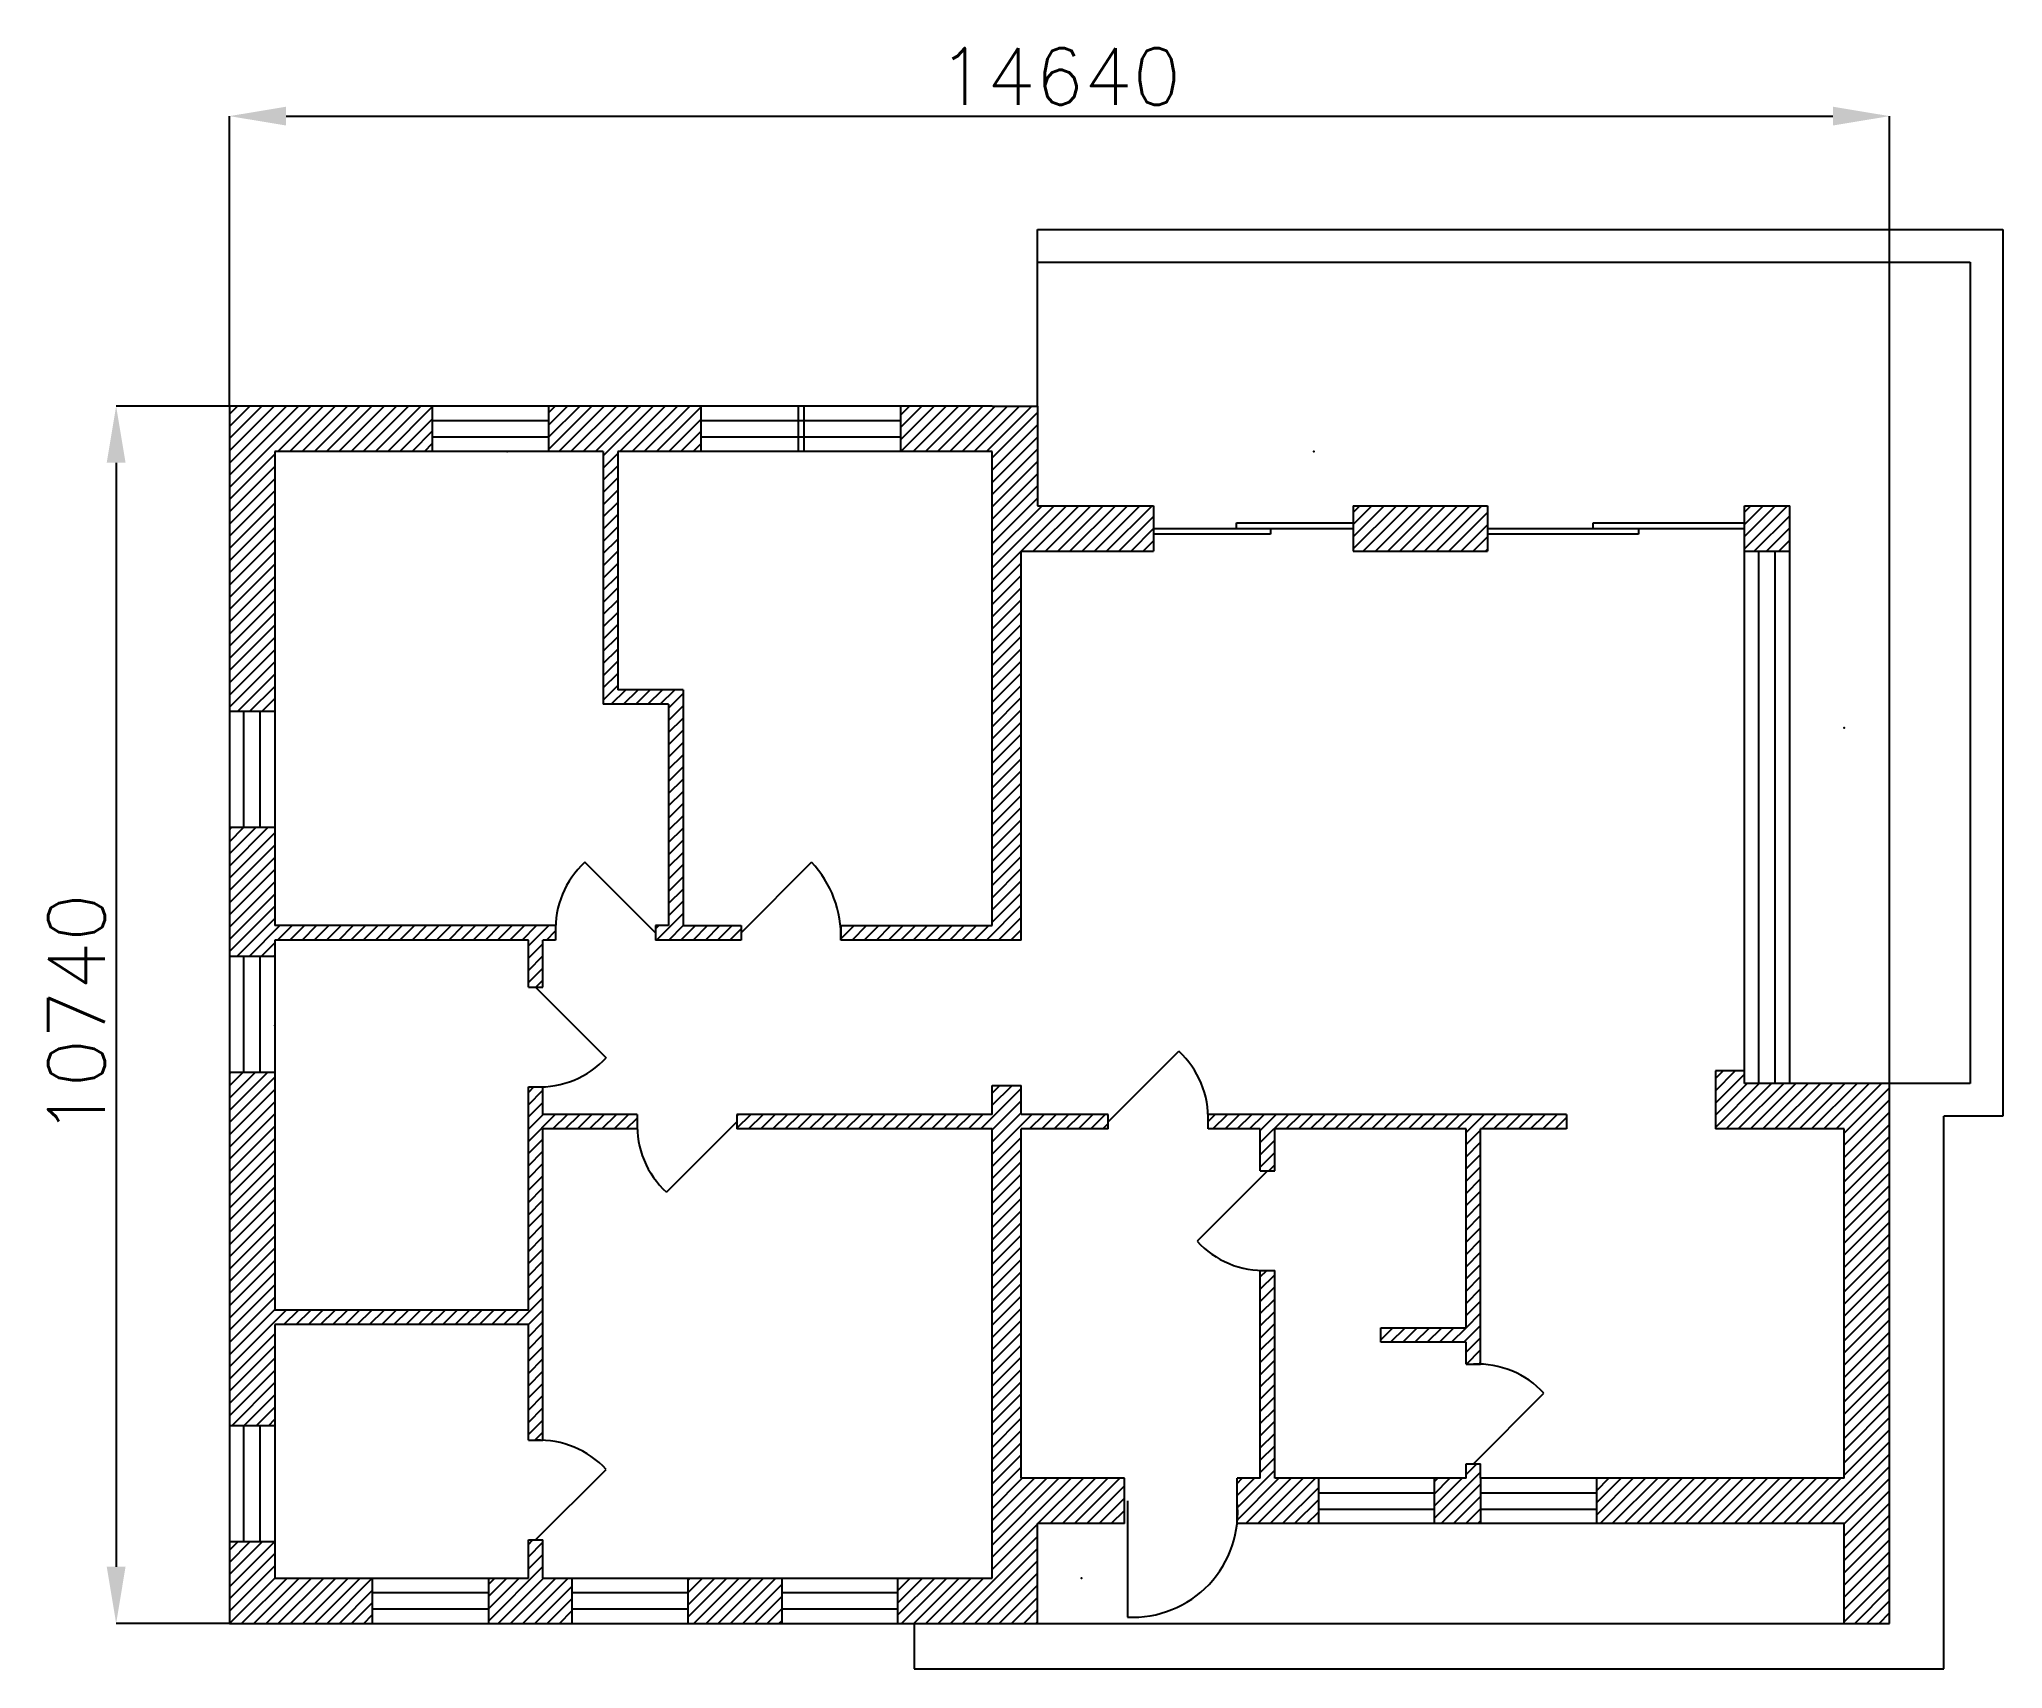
# Model space of a CAD drawing. Header units: millimetres. Extents: x -1677 to 15638, y -400 to 13976.
import ezdxf

# ---------------------------------------------------------------- set-up
doc = ezdxf.new("R2010")
doc.units = ezdxf.units.MM
doc.styles.get("Standard").update_dxf_attribs({"font": 'simplex.shx'})
doc.dimstyles.new('ISO-25', dxfattribs={"dimtxt": 2.5, "dimasz": 2.5, "dimexe": 1.25, "dimexo": 0.625, "dimtad": 1, "dimtxsty": 'Standard', "dimcen": 2.5, "dimadec": 0, "dimazin": 0, "dimtfac": 1, "dimtmove": 0, "dimatfit": 3, "dimfxl": 1, "dimarcsym": 0})

# ---------------------------------------------------------------- blocks, each defined once
blk = doc.blocks.new('*D4')
at = {"color": 0, "lineweight": -2, "transparency": 16777216}
for p, q in [((-1, 10740), (-1000, 10740)), ((-999, 10240), (-999, 500)), ((-1, 0), (-1000, 0))]:
    blk.add_line(p, q, dxfattribs=at)
at = {"color": 0, "transparency": 16777216}
for points in [[(-1082, 10240), (-916, 10240), (-999, 10740)], [(-1082, 500), (-916, 500), (-999, 0)]]:
    blk.add_solid(points, dxfattribs=at)
at = {"layer": 'Defpoints', "color": 0, "transparency": 16777216}
for p in [(0, 10740), (-999, 0), (0, 0)]:
    blk.add_point(p, dxfattribs=at)
at = {"color": 0, "transparency": 16777216, "insert": (-1349, 5370), "char_height": 500, "attachment_point": 5, "rotation": 90}
blk.add_mtext('10740', dxfattribs=at)
blk = doc.blocks.new('*D5')
at = {"color": 0, "lineweight": -2, "transparency": 16777216}
for p, q in [((0, 10741), (0, 13299)), ((500, 13298), (14140, 13298)), ((14640, 4763), (14640, 13299))]:
    blk.add_line(p, q, dxfattribs=at)
at = {"color": 0, "transparency": 16777216}
for points in [[(500, 13381), (500, 13215), (0, 13298)], [(14140, 13381), (14140, 13215), (14640, 13298)]]:
    blk.add_solid(points, dxfattribs=at)
at = {"layer": 'Defpoints', "color": 0, "transparency": 16777216}
for p in [(14640, 13298), (0, 10740), (14640, 4762)]:
    blk.add_point(p, dxfattribs=at)
at = {"color": 0, "transparency": 16777216, "insert": (7320, 13648), "char_height": 500, "attachment_point": 5}
blk.add_mtext('14640', dxfattribs=at)

msp = doc.modelspace()

# ---------------------------------------------------------------- hatches: boundary and pattern name
h = msp.add_hatch()
h.set_pattern_fill('ANSI31', color=256, scale=24)
h.paths.add_polyline_path([(400, 10340), (1792, 10340), (1792, 10740), (0, 10740), (0, 8045), (400, 8045)])
h.paths.add_polyline_path([(4160, 10340), (4160, 10740), (2816, 10740), (2816, 10340), (3296, 10340), (3296, 8109), (3872, 8109), (3872, 6157), (3756, 6157), (3756, 6029), (4512, 6029), (4512, 6157), (4000, 6157), (4000, 8237), (3424, 8237), (3424, 10340)])
h.paths.add_polyline_path([(7126, 9860), (7126, 10740), (6726, 10740), (5920, 10740), (5920, 10340), (6726, 10340), (6726, 6157), (5392, 6157), (5392, 6029), (6982, 6029), (6982, 9460), (8150, 9460), (8150, 9860)])
h.paths.add_polyline_path([(11094, 9460), (11094, 9860), (9910, 9860), (9910, 9460)])
h.paths.add_polyline_path([(13760, 9460), (13760, 9860), (13360, 9860), (13360, 9460)])
h.paths.add_polyline_path([(14240, 4362), (14240, 1280), (12058, 1280), (12058, 880), (14240, 880), (14240, 0), (14640, 0), (14640, 4762), (13760, 4762), (13360, 4762), (13360, 4874), (13104, 4874), (13104, 4362)])
h.paths.add_polyline_path([(11034, 1280), (11034, 1408), (10906, 1408), (10906, 1280), (10627, 1280), (10627, 880), (11034, 880)])
h.paths.add_polyline_path([(10906, 2608), (10154, 2608), (10154, 2480), (10906, 2480), (10906, 2288), (11034, 2288), (11034, 4362), (11792, 4362), (11792, 4490), (8630, 4490), (8630, 4362), (9091, 4362), (9091, 3994), (9219, 3994), (9219, 4362), (10906, 4362)])
h.paths.add_polyline_path([(9603, 880), (9603, 1280), (9219, 1280), (9219, 3114), (9091, 3114), (9091, 1280), (8886, 1280), (8886, 880)])
h.paths.add_polyline_path([(6982, 1280), (6982, 4362), (7750, 4362), (7750, 4490), (6982, 4490), (6982, 4746), (6726, 4746), (6726, 4490), (4476, 4490), (4476, 4362), (6726, 4362), (6726, 400), (5894, 400), (5894, 0), (7126, 0), (7126, 880), (7894, 880), (7894, 1280)])
h.paths.add_polyline_path([(4870, 400), (4044, 400), (4044, 0), (4870, 0)])
h.paths.add_polyline_path([(3020, 0), (3020, 400), (2764, 400), (2764, 736), (2636, 736), (2636, 400), (2284, 400), (2284, 0)])
h.paths.add_polyline_path([(400, 400), (400, 720), (0, 720), (0, 0), (1260, 0), (1260, 400)])
h.paths.add_polyline_path([(0, 1744), (400, 1744), (400, 2636), (2636, 2636), (2636, 1616), (2764, 1616), (2764, 4362), (3596, 4362), (3596, 4490), (2764, 4490), (2764, 4733), (2636, 4733), (2636, 2764), (400, 2764), (400, 4861), (0, 4861)])
h = msp.add_hatch()
h.set_pattern_fill('ANSI31', color=256, scale=24)
h.paths.add_polyline_path([(400, 7021), (0, 7021), (0, 5885), (400, 5885), (400, 6029), (2636, 6029), (2636, 5613), (2764, 5613), (2764, 6029), (2876, 6029), (2876, 6157), (400, 6157)])

# ---------------------------------------------------------------- linework, layer by layer
for p, q in [((7126, 10740), (7126, 12298)), ((7126, 12298), (15638, 12298)), ((15638, 12298), (15638, 4474)), ((7126, 12010), (15350, 12010)), ((15350, 12010), (15350, 4762)), ((6726, 10740), (0, 10740)), ((0, 10740), (0, 0)), ((1792, 10340), (1792, 10740)), ((2816, 10340), (2816, 10740)), ((2816, 10340), (2816, 10740)), ((4160, 10340), (4160, 10740)), ((5015, 10740), (5015, 10340)), ((5065, 10740), (5065, 10340)), ((5065, 10740), (5065, 10340)), ((5920, 10340), (5920, 10740)), ((6726, 10740), (7126, 10740)), ((7126, 10740), (7126, 9860)), ((1792, 10612), (2816, 10612)), ((4160, 10612), (5920, 10612)), ((1792, 10468), (2816, 10468)), ((4160, 10468), (5920, 10468)), ((400, 10340), (400, 6157)), ((3296, 10340), (400, 10340)), ((3296, 10340), (3296, 8109)), ((6726, 10340), (3424, 10340)), ((3424, 10340), (3424, 8237)), ((6726, 6157), (6726, 10340)), ((7126, 9860), (8150, 9860)), ((8150, 9860), (8150, 9460)), ((8880, 9710), (9910, 9710)), ((8880, 9660), (8880, 9710)), ((9910, 9860), (9910, 9460)), ((9910, 9860), (11094, 9860)), ((11094, 9860), (11094, 9460)), ((12027, 9710), (13360, 9710)), ((12027, 9660), (12027, 9710)), ((13360, 4874), (13360, 9860)), ((13360, 9860), (13760, 9860)), ((13760, 4762), (13760, 9860)), ((8150, 9660), (9910, 9660)), ((9180, 9610), (8150, 9610)), ((9180, 9660), (9180, 9610)), ((11094, 9660), (13360, 9660)), ((12427, 9610), (11094, 9610)), ((12427, 9660), (12427, 9610)), ((6982, 6029), (6982, 9460)), ((6982, 9460), (8150, 9460)), ((9910, 9460), (11094, 9460)), ((13360, 9460), (13760, 9460)), ((13488, 4762), (13488, 9460)), ((13632, 4762), (13632, 9460)), ((4000, 8237), (3424, 8237)), ((4000, 8237), (4000, 6157)), ((400, 8045), (0, 8045)), ((128, 7021), (128, 8045)), ((272, 7021), (272, 8045)), ((3872, 8109), (3296, 8109)), ((3872, 8109), (3872, 6157)), ((400, 7021), (0, 7021)), ((3756, 6093), (3133.746, 6715.254)), ((4512, 6093), (5134.254, 6715.254)), ((2876, 6157), (400, 6157)), ((2876, 6157), (2876, 6029)), ((3756, 6157), (3756, 6029)), ((3872, 6157), (3756, 6157)), ((4000, 6157), (4512, 6157)), ((4512, 6157), (4512, 6029)), ((5392, 6157), (5392, 6029)), ((5392, 6157), (6726, 6157)), ((2636, 6029), (400, 6029)), ((2636, 5613), (2636, 6029)), ((2876, 6029), (2764, 6029)), ((2764, 5613), (2764, 6029)), ((4512, 6029), (3756, 6029)), ((6982, 6029), (5392, 6029)), ((400, 5885), (0, 5885)), ((128, 4861), (128, 5885)), ((272, 4861), (272, 5885)), ((2636, 5613), (2764, 5613)), ((2700, 5613), (3322.254, 4990.746)), ((7750, 4426), (8372.254, 5048.254)), ((400, 4861), (0, 4861)), ((13360, 4874), (13104, 4874)), ((13104, 4874), (13104, 4362)), ((13360, 4762), (13360, 4874)), ((2636, 2764), (2636, 4733)), ((2636, 4733), (2764, 4733)), ((2764, 4490), (2764, 4733)), ((6726, 4746), (6982, 4746)), ((6726, 4490), (6726, 4746)), ((6982, 4490), (6982, 4746)), ((13760, 4762), (13360, 4762)), ((14640, 4762), (13760, 4762)), ((14640, 4362), (14640, 4762)), ((15350, 4762), (14640, 4762)), ((14640, 0), (14640, 4762)), ((3596, 4490), (2764, 4490)), ((3596, 4362), (2764, 4362)), ((2764, 1616), (2764, 4362)), ((3596, 4490), (3596, 4362)), ((4476, 4426), (3853.746, 3803.746)), ((6726, 4490), (4476, 4490)), ((4476, 4490), (4476, 4362)), ((6726, 4362), (4476, 4362)), ((6726, 400), (6726, 4362)), ((7750, 4490), (6982, 4490)), ((6982, 1280), (6982, 4362)), ((7750, 4362), (6982, 4362)), ((7750, 4362), (7750, 4490)), ((11792, 4490), (8630, 4490)), ((8630, 4362), (8630, 4490)), ((9091, 4362), (8630, 4362)), ((9091, 3994), (9091, 4362)), ((10906, 4362), (9219, 4362)), ((9219, 3994), (9219, 4362)), ((10906, 2608), (10906, 4362)), ((11792, 4362), (11034, 4362)), ((11034, 2288), (11034, 4362)), ((11792, 4490), (11792, 4362)), ((14240, 4362), (13104, 4362)), ((15638, 4474), (15120, 4474)), ((15120, -400), (15120, 4474)), ((9155, 3994), (8532.746, 3371.746)), ((9091, 3994), (9219, 3994)), ((9091, 1280), (9091, 3114)), ((9091, 3114), (9219, 3114)), ((9219, 1280), (9219, 3114)), ((2636, 2764), (400, 2764)), ((2636, 2636), (400, 2636)), ((2636, 1616), (2636, 2636)), ((10154, 2480), (10154, 2608)), ((10154, 2608), (10906, 2608)), ((10906, 2480), (10154, 2480)), ((10906, 2288), (10906, 2480)), ((10906, 2288), (11034, 2288)), ((10970, 1408), (11592.254, 2030.254)), ((400, 1744), (0, 1744)), ((128, 720), (128, 1744)), ((272, 720), (272, 1744)), ((2636, 1616), (2764, 1616)), ((10906, 1280), (10906, 1408)), ((10906, 1408), (11034, 1408)), ((11034, 1280), (11034, 1408)), ((2700, 736), (3322.254, 1358.254)), ((7894, 1280), (6982, 1280)), ((7894, 880), (7894, 1280)), ((9091, 1280), (8886, 1280)), ((8886, 880), (8886, 1280)), ((10906, 1280), (9219, 1280)), ((9603, 1280), (9603, 880)), ((10627, 880), (10627, 1280)), ((14240, 1280), (11034, 1280)), ((11034, 1280), (11034, 880)), ((12058, 880), (12058, 1280)), ((7918.814, 1080), (7918.814, 56)), ((9603, 1152), (10627, 1152)), ((11034, 1152), (12058, 1152)), ((7126, 0), (7126, 880)), ((7894, 880), (7126, 880)), ((14240, 880), (8886, 880)), ((9603, 1008), (10627, 1008)), ((11034, 1008), (12058, 1008)), ((400, 720), (0, 720)), ((2636, 400), (2636, 736)), ((2636, 736), (2764, 736)), ((2764, 400), (2764, 736)), ((1260, 400), (1260, 0)), ((2284, 400), (2284, 0)), ((3020, 400), (3020, 0)), ((4044, 0), (4044, 400)), ((4870, 400), (4870, 0)), ((5894, 0), (5894, 400)), ((1260, 272), (2284, 272)), ((3020, 272), (4044, 272)), ((4870, 272), (5894, 272)), ((0, 0), (14640, 0)), ((1260, 128), (2284, 128)), ((3020, 128), (4044, 128)), ((4870, 128), (5894, 128)), ((6038, 0), (6038, -400)), ((6038, -400), (15120, -400))]:
    msp.add_line(p, q)
for points in [[(400, 6029), (400, 2764)], [(14240, 1280), (14240, 4362)], [(400, 2636), (400, 400), (2636, 400)], [(14240, 0), (14240, 880)], [(2764, 400), (6726, 400)]]:
    msp.add_lwpolyline(points)
for centre, radius, start, end in [((3678.745, 6125), 803.383, 132.7172149, 182.2827851), ((4434.745, 6061), 957.79, 358.0853767, 43.0853767), ((7827.255, 4458), 803.383, 357.7172149, 47.2827851), ((2732, 5535.745), 803.383, 267.7172149, 317.2827851), ((4398.745, 4394), 803.383, 177.7172149, 227.2827851), ((9123, 3916.745), 803.383, 222.7172149, 272.2827851), ((11002, 1485.255), 803.383, 42.7172149, 92.2827851), ((2732, 813.255), 803.383, 42.7172149, 92.2827851), ((7966.206, 980), 925.215, 267.0639275, 6.2048231)]:
    msp.add_arc(centre, radius, start, end)
for p in [(2450, 10340), (9564, 10340), (14240, 7902), (400, 5276), (14240, 788), (7514, 400)]:
    msp.add_point(p)

# ---------------------------------------------------------------- dimensions: what is measured, and where the dimension line sits
dim = msp.add_linear_dim(base=(14640, 13298), p1=(0, 10740), p2=(14640, 4762), dimstyle='ISO-25', override={"dimtxt": 500, "dimasz": 500, "dimgap": 100, "dimrnd": 1, "dimtxsty": 'Standard'})
dim.commit()
dim.dimension.update_dxf_attribs({"geometry": '*D5', "text_midpoint": (7320, 13648)})
dim = msp.add_linear_dim(base=(-998.862, 0), p1=(0, 10740), p2=(0, 0), angle=90, dimstyle='ISO-25', override={"dimtxt": 500, "dimasz": 500, "dimgap": 100})
dim.commit()
dim.dimension.update_dxf_attribs({"geometry": '*D4', "text_midpoint": (-1348.862, 5370)})

doc.saveas('drawing.dxf')
